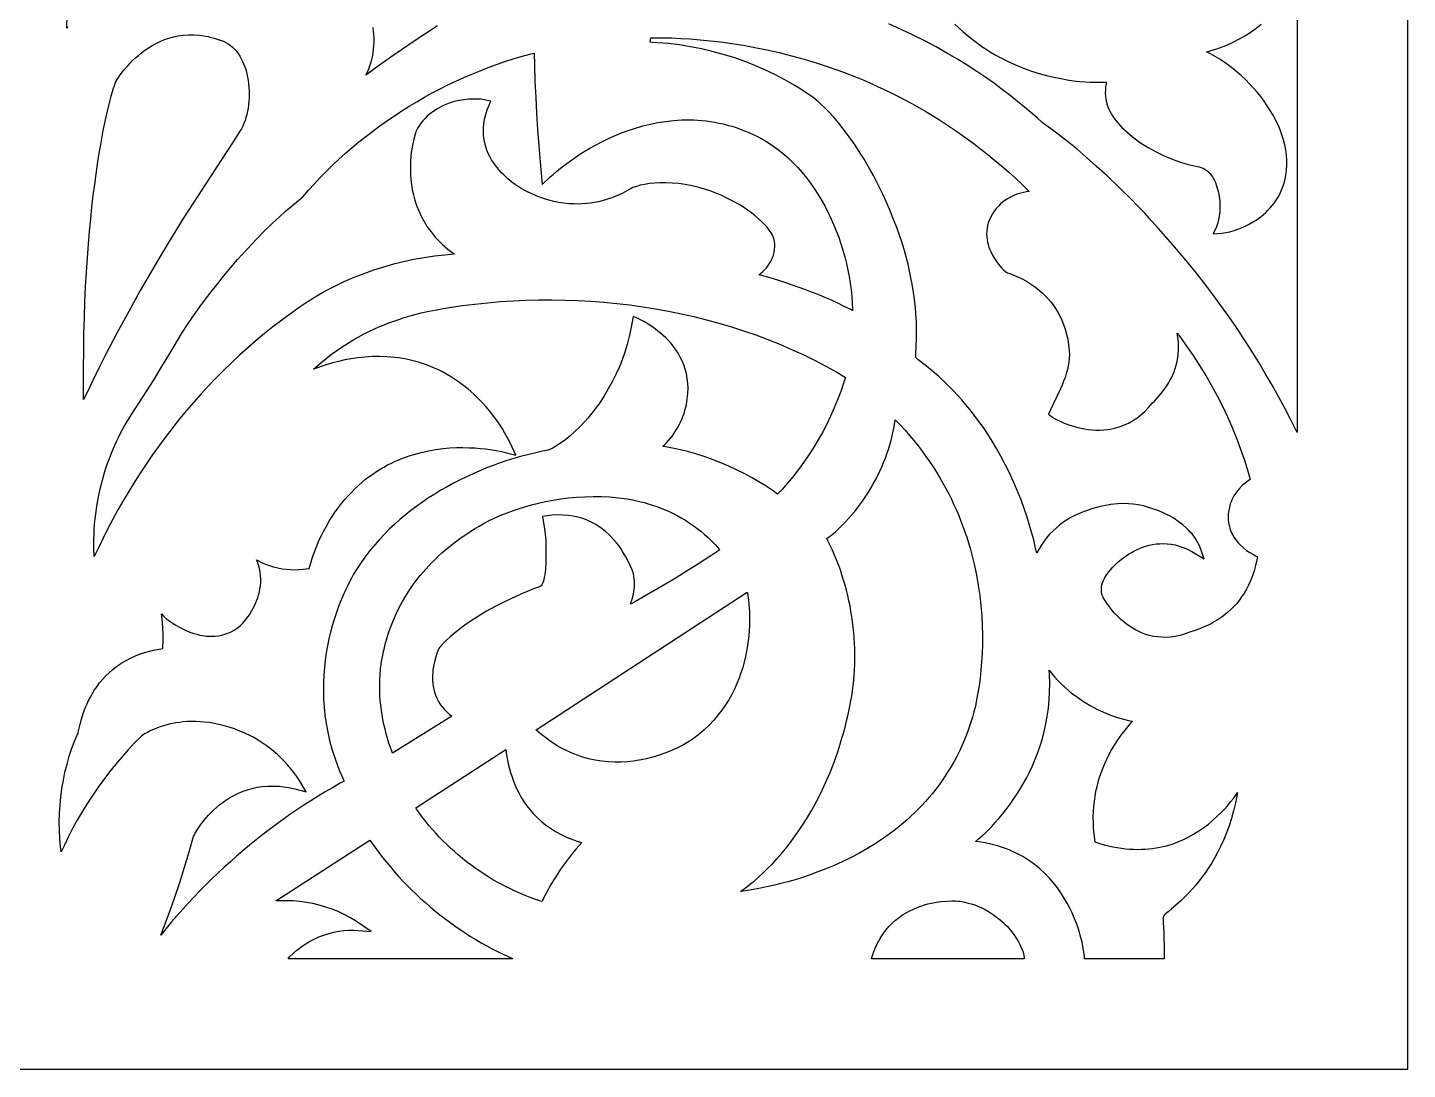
# Model space of a CAD drawing. Extents: x -122 to 128, y -135 to 115.
# Drawn here: x 3.1 to 128.1, y -134.5 to -40.2 of the extents above; entities that cross this region are included whole.
import ezdxf

# ---------------------------------------------------------------- set-up
doc = ezdxf.new("R2010")
doc.units = 0
doc.header["$MEASUREMENT"] = 0
doc.layers.add('LAYER_1', color=18, linetype='CONTINUOUS')

msp = doc.modelspace()

# ---------------------------------------------------------------- linework, layer by layer
at = {"layer": 'LAYER_1'}
for points in [[(-121.91, 115.49), (128.09, 115.49), (128.09, -134.51), (-121.91, -134.51)], [(18.15, -40.83), (18.66, -40.86), (18.91, -40.9), (19.18, -40.94), (19.44, -40.99), (19.71, -41.06), (19.99, -41.13), (20.27, -41.22), (20.55, -41.31), (20.83, -41.42), (21.06, -41.53), (21.27, -41.65), (21.47, -41.79), (21.66, -41.95), (21.84, -42.13), (22.01, -42.32), (22.17, -42.53), (22.32, -42.76), (22.45, -43), (22.57, -43.25), (22.69, -43.51), (22.79, -43.79), (22.88, -44.07), (22.95, -44.37), (23.02, -44.67), (23.07, -44.97), (23.11, -45.28), (23.14, -45.59), (23.16, -45.91), (23.17, -46.22), (23.16, -46.53), (23.14, -46.85), (23.11, -47.16), (23.07, -47.46), (23.02, -47.76), (22.95, -48.05), (22.87, -48.33), (22.79, -48.6), (22.69, -48.86), (22.58, -49.11), (22.46, -49.35), (22.32, -49.57), (21.77, -50.44), (21.14, -51.4), (19.72, -53.56), (18.09, -56.07), (17.2, -57.47), (16.28, -58.95), (15.32, -60.54), (14.33, -62.22), (13.3, -63.99), (12.26, -65.87), (11.19, -67.86), (10.1, -69.94), (9.55, -71.03), (9, -72.14), (8.45, -73.27), (8.17, -73.86), (8.17, -73.72), (8.17, -72.65), (8.17, -71.03), (8.18, -69.45), (8.2, -67.92), (8.24, -66.44), (8.29, -65.02), (8.35, -63.64), (8.43, -62.31), (8.51, -61.03), (8.6, -59.8), (8.7, -58.61), (8.81, -57.48), (8.92, -56.4), (9.04, -55.36), (9.17, -54.38), (9.29, -53.44), (9.42, -52.55), (9.55, -51.72), (9.69, -50.93), (9.95, -49.5), (10.2, -48.27), (10.44, -47.24), (10.65, -46.4), (10.84, -45.76), (10.98, -45.33), (11.07, -45.11), (11.27, -44.78), (11.49, -44.46), (11.79, -44.07), (12.16, -43.63), (12.38, -43.4), (12.61, -43.17), (12.86, -42.93), (13.13, -42.69), (13.41, -42.46), (13.71, -42.23), (14.03, -42.01), (14.37, -41.8), (14.73, -41.61), (15.1, -41.43), (15.48, -41.27), (15.89, -41.13), (16.31, -41.01), (16.74, -40.92), (17.2, -40.86), (17.67, -40.83)], [(60.69, -41.1), (61.46, -41.12), (62.27, -41.16), (63.12, -41.21), (64.01, -41.28), (64.94, -41.37), (65.9, -41.48), (66.9, -41.62), (67.92, -41.78), (68.98, -41.97), (70.06, -42.19), (71.17, -42.44), (72.3, -42.72), (73.45, -43.04), (74.62, -43.4), (75.81, -43.79), (77.02, -44.22), (78.23, -44.7), (78.85, -44.95), (79.46, -45.22), (80.08, -45.5), (80.7, -45.79), (81.32, -46.09), (81.94, -46.4), (82.57, -46.72), (83.19, -47.06), (83.82, -47.41), (84.45, -47.77), (85.08, -48.15), (85.7, -48.54), (86.33, -48.95), (86.96, -49.36), (87.59, -49.8), (88.21, -50.24), (88.84, -50.7), (89.46, -51.18), (90.08, -51.67), (90.7, -52.18), (91.32, -52.7), (91.94, -53.24), (92.55, -53.79), (93.16, -54.36), (93.77, -54.95), (93.84, -55.02), (93.58, -55.06), (93.32, -55.1), (93.06, -55.17), (92.81, -55.24), (92.56, -55.33), (92.32, -55.44), (92.08, -55.56), (91.85, -55.69), (91.63, -55.83), (91.42, -55.99), (91.22, -56.15), (91.04, -56.34), (90.86, -56.53), (90.66, -56.79), (90.49, -57.05), (90.34, -57.32), (90.22, -57.58), (90.12, -57.85), (90.05, -58.11), (90.01, -58.37), (89.98, -58.63), (89.97, -58.88), (89.98, -59.13), (90.01, -59.37), (90.06, -59.6), (90.11, -59.83), (90.18, -60.05), (90.26, -60.26), (90.35, -60.46), (90.54, -60.84), (90.75, -61.18), (90.96, -61.48), (91.16, -61.74), (91.35, -61.95), (91.51, -62.11), (91.72, -62.3), (91.87, -62.37), (92.08, -62.45), (92.72, -62.71), (93.12, -62.9), (93.57, -63.15), (94.05, -63.45), (94.3, -63.62), (94.55, -63.81), (94.8, -64.01), (95.04, -64.23), (95.29, -64.46), (95.53, -64.72), (95.76, -64.99), (95.99, -65.28), (96.2, -65.6), (96.41, -65.93), (96.6, -66.28), (96.78, -66.66), (96.94, -67.06), (97.09, -67.48), (97.21, -67.93), (97.32, -68.4), (97.4, -68.9), (97.46, -69.43), (97.47, -69.77), (97.46, -70.12), (97.43, -70.46), (97.37, -70.81), (97.29, -71.15), (97.19, -71.5), (97.08, -71.85), (96.95, -72.19), (96.81, -72.54), (96.66, -72.88), (96.34, -73.58), (96.01, -74.27), (95.58, -75.19), (95.93, -75.45), (96.25, -75.63), (96.56, -75.79), (96.95, -75.96), (97.41, -76.14), (97.94, -76.31), (98.23, -76.39), (98.54, -76.46), (98.85, -76.52), (99.18, -76.57), (99.51, -76.61), (99.86, -76.63), (100.22, -76.63), (100.58, -76.61), (100.95, -76.57), (101.32, -76.51), (101.69, -76.42), (102.07, -76.3), (102.45, -76.16), (102.83, -75.98), (103.2, -75.78), (103.57, -75.53), (103.94, -75.25), (104.3, -74.93), (104.65, -74.58), (104.98, -74.19), (105.18, -73.99), (105.61, -73.53), (105.88, -73.2), (106.16, -72.82), (106.44, -72.38), (106.58, -72.14), (106.71, -71.89), (106.83, -71.62), (106.95, -71.34), (107.05, -71.04), (107.15, -70.73), (107.23, -70.41), (107.29, -70.08), (107.33, -69.74), (107.36, -69.38), (107.36, -69.01), (107.35, -68.64), (107.3, -68.25), (107.23, -67.84), (107.47, -68.16), (108.09, -69.01), (108.69, -69.88), (109.26, -70.76), (109.82, -71.67), (110.34, -72.58), (110.85, -73.51), (111.33, -74.46), (111.78, -75.42), (112.21, -76.38), (112.61, -77.36), (112.98, -78.35), (113.33, -79.34), (113.64, -80.34), (113.86, -81.11), (113.75, -81.17), (113.43, -81.4), (113.13, -81.65), (112.85, -81.94), (112.6, -82.25), (112.38, -82.57), (112.29, -82.75), (112.2, -82.93), (112.12, -83.11), (112.05, -83.3), (111.97, -83.6), (111.9, -83.9), (111.86, -84.19), (111.85, -84.47), (111.85, -84.74), (111.88, -85), (111.93, -85.25), (111.99, -85.49), (112.07, -85.72), (112.17, -85.93), (112.27, -86.14), (112.39, -86.34), (112.52, -86.52), (112.65, -86.69), (112.79, -86.86), (112.94, -87.01), (113.23, -87.28), (113.53, -87.52), (113.82, -87.71), (114.08, -87.87), (114.32, -88), (114.5, -88.09), (114.45, -88.38), (114.34, -88.89), (114.21, -89.37), (114.06, -89.83), (113.89, -90.26), (113.71, -90.66), (113.51, -91.04), (113.3, -91.4), (113.07, -91.73), (112.84, -92.05), (112.6, -92.34), (112.35, -92.61), (112.09, -92.87), (111.83, -93.1), (111.57, -93.32), (111.31, -93.52), (111.05, -93.7), (110.8, -93.87), (110.54, -94.02), (110.3, -94.15), (109.83, -94.39), (109.41, -94.57), (109.05, -94.71), (108.76, -94.8), (108.43, -94.9), (107.95, -95.08), (107.5, -95.21), (107.06, -95.3), (106.64, -95.36), (106.23, -95.39), (105.83, -95.38), (105.45, -95.35), (105.09, -95.3), (104.73, -95.22), (104.4, -95.12), (104.07, -95), (103.76, -94.86), (103.46, -94.71), (103.17, -94.54), (102.9, -94.36), (102.64, -94.18), (102.4, -93.98), (102.17, -93.79), (101.95, -93.59), (101.75, -93.39), (101.56, -93.19), (101.39, -92.99), (101.09, -92.62), (100.85, -92.29), (100.68, -92.03), (100.56, -91.84), (100.52, -91.76), (100.44, -91.56), (100.39, -91.36), (100.37, -91.17), (100.37, -90.99), (100.38, -90.81), (100.42, -90.63), (100.47, -90.46), (100.54, -90.29), (100.61, -90.13), (100.69, -89.98), (100.87, -89.7), (101.04, -89.46), (101.18, -89.28), (101.38, -89.05), (101.59, -88.84), (101.86, -88.59), (102.2, -88.31), (102.6, -88.02), (102.82, -87.87), (103.06, -87.73), (103.3, -87.59), (103.56, -87.46), (103.83, -87.34), (104.11, -87.23), (104.4, -87.14), (104.7, -87.05), (105.01, -86.98), (105.33, -86.93), (105.66, -86.91), (105.99, -86.9), (106.34, -86.91), (106.69, -86.95), (107.05, -87.02), (107.42, -87.12), (107.79, -87.25), (108.18, -87.41), (108.57, -87.61), (109.69, -88.28), (109.31, -87.26), (109.22, -87.04), (109.11, -86.82), (108.99, -86.62), (108.87, -86.42), (108.73, -86.22), (108.58, -86.03), (108.42, -85.85), (108.26, -85.67), (108.08, -85.5), (107.72, -85.18), (107.33, -84.89), (106.92, -84.61), (106.48, -84.37), (106.04, -84.14), (105.58, -83.94), (105.11, -83.77), (104.65, -83.62), (104.18, -83.49), (103.71, -83.39), (103.25, -83.32), (102.84, -83.29), (102.36, -83.28), (101.82, -83.31), (101.23, -83.37), (100.6, -83.47), (100.27, -83.54), (99.94, -83.62), (99.6, -83.72), (99.26, -83.83), (98.91, -83.95), (98.57, -84.08), (98.23, -84.23), (97.89, -84.4), (97.55, -84.58), (97.22, -84.78), (96.89, -85), (96.57, -85.23), (96.26, -85.49), (95.97, -85.76), (95.68, -86.05), (95.41, -86.37), (95.15, -86.7), (94.91, -87.06), (94.69, -87.44), (94.52, -87.78), (94.41, -87.3), (94.24, -86.57), (94.05, -85.85), (93.84, -85.14), (93.62, -84.42), (93.38, -83.72), (93.12, -83.02), (92.77, -82.14), (92.4, -81.3), (92.03, -80.49), (91.65, -79.73), (91.26, -78.99), (90.87, -78.3), (90.48, -77.63), (90.08, -77), (89.68, -76.4), (89.28, -75.84), (88.88, -75.3), (88.49, -74.8), (88.1, -74.32), (87.72, -73.88), (87.34, -73.46), (86.98, -73.07), (86.62, -72.7), (86.27, -72.36), (85.63, -71.77), (85.04, -71.26), (84.53, -70.84), (83.78, -70.26), (83.58, -70.09), (83.55, -70.06), (83.55, -70.04), (83.55, -69.81), (83.6, -68.98), (83.62, -68.39), (83.62, -67.71), (83.61, -66.92), (83.56, -66.03), (83.52, -65.55), (83.47, -65.05), (83.41, -64.53), (83.33, -63.98), (83.23, -63.42), (83.12, -62.83), (82.99, -62.22), (82.85, -61.59), (82.68, -60.94), (82.49, -60.27), (82.28, -59.58), (82.04, -58.87), (81.78, -58.14), (81.49, -57.4), (81.18, -56.63), (80.84, -55.85), (80.56, -55.25), (80.27, -54.67), (79.99, -54.11), (79.71, -53.57), (79.43, -53.06), (79.15, -52.57), (78.87, -52.1), (78.59, -51.65), (78.05, -50.82), (77.53, -50.06), (77.02, -49.39), (76.54, -48.79), (76.09, -48.27), (75.68, -47.82), (75.31, -47.44), (74.98, -47.13), (74.71, -46.88), (74.48, -46.69), (74.23, -46.49), (73.81, -46.2), (73.4, -45.92), (72.98, -45.65), (72.55, -45.39), (72.12, -45.14), (71.68, -44.9), (71.24, -44.66), (70.79, -44.43), (70.34, -44.21), (69.88, -44), (68.96, -43.6), (68.01, -43.23), (67.06, -42.89), (66.09, -42.6), (65.11, -42.33), (64.13, -42.1), (63.14, -41.91), (62.15, -41.75), (61.15, -41.63), (60.65, -41.58), (60.16, -41.55), (59.66, -41.52), (59.49, -41.51), (59.55, -41.1), (59.97, -41.1)], [(49.01, -43.56), (49.05, -45.02), (49.12, -46.49), (49.2, -47.95), (49.29, -49.41), (49.4, -50.87), (49.52, -52.33), (49.72, -54.4), (50.41, -53.73), (50.7, -53.48), (51.01, -53.2), (51.36, -52.92), (51.73, -52.62), (52.14, -52.32), (52.57, -52.02), (53.03, -51.71), (53.51, -51.41), (54.02, -51.1), (54.55, -50.81), (55.1, -50.52), (55.67, -50.24), (56.27, -49.97), (56.88, -49.72), (57.51, -49.49), (58.15, -49.27), (58.82, -49.08), (59.49, -48.92), (60.19, -48.78), (60.89, -48.67), (61.61, -48.59), (62.34, -48.54), (62.7, -48.53), (63.07, -48.53), (63.44, -48.54), (63.82, -48.56), (64.2, -48.59), (64.57, -48.63), (64.95, -48.68), (65.34, -48.75), (65.72, -48.82), (66.1, -48.9), (66.49, -49), (66.88, -49.11), (67.27, -49.23), (67.66, -49.37), (68.05, -49.52), (68.44, -49.68), (68.83, -49.86), (69.22, -50.05), (69.73, -50.31), (70.22, -50.61), (70.69, -50.93), (71.16, -51.27), (71.61, -51.64), (72.04, -52.03), (72.46, -52.43), (72.87, -52.86), (73.26, -53.31), (73.64, -53.78), (74.01, -54.26), (74.35, -54.75), (74.69, -55.27), (75, -55.79), (75.31, -56.33), (75.59, -56.88), (75.86, -57.44), (76.11, -58), (76.35, -58.58), (76.57, -59.16), (76.77, -59.75), (76.96, -60.34), (77.12, -60.94), (77.27, -61.53), (77.4, -62.13), (77.52, -62.73), (77.61, -63.33), (77.69, -63.93), (77.75, -64.52), (77.79, -65.11), (77.81, -65.69), (77.81, -65.78), (77.66, -65.7), (77.08, -65.42), (76.5, -65.14), (75.91, -64.87), (75.32, -64.61), (74.72, -64.36), (74.12, -64.12), (73.51, -63.89), (72.9, -63.67), (72.29, -63.46), (71.68, -63.25), (71.06, -63.06), (70.44, -62.87), (69.81, -62.69), (69.34, -62.57), (69.47, -62.47), (69.66, -62.3), (69.85, -62.12), (70.02, -61.92), (70.18, -61.71), (70.32, -61.49), (70.45, -61.26), (70.56, -61.02), (70.65, -60.78), (70.72, -60.53), (70.77, -60.28), (70.8, -60.02), (70.8, -59.76), (70.77, -59.52), (70.7, -59.27), (70.59, -59.02), (70.45, -58.77), (70.28, -58.52), (70.08, -58.26), (69.85, -58), (69.59, -57.74), (69.31, -57.48), (69, -57.22), (68.67, -56.96), (68.31, -56.71), (67.94, -56.45), (67.54, -56.2), (67.11, -55.96), (66.67, -55.73), (66.32, -55.55), (65.97, -55.39), (65.63, -55.24), (65.28, -55.1), (64.94, -54.97), (64.6, -54.86), (63.94, -54.66), (63.29, -54.5), (62.66, -54.38), (62.05, -54.3), (61.47, -54.25), (60.91, -54.22), (60.38, -54.23), (59.88, -54.26), (59.42, -54.3), (58.99, -54.37), (58.59, -54.46), (58.24, -54.56), (57.91, -54.67), (57.78, -54.74), (57.58, -54.85), (56.95, -55.19), (56.52, -55.39), (56.01, -55.59), (55.73, -55.69), (55.44, -55.78), (55.13, -55.87), (54.8, -55.94), (54.46, -56.01), (54.1, -56.07), (53.73, -56.11), (53.35, -56.14), (52.95, -56.16), (52.54, -56.15), (52.11, -56.13), (51.68, -56.08), (51.23, -56.02), (50.77, -55.92), (50.3, -55.8), (49.82, -55.65), (49.33, -55.48), (48.83, -55.27), (48.32, -55.02), (47.8, -54.75), (47.53, -54.57), (47.27, -54.4), (46.96, -54.16), (46.6, -53.87), (46.22, -53.51), (46.03, -53.32), (45.84, -53.11), (45.65, -52.88), (45.47, -52.65), (45.3, -52.4), (45.13, -52.14), (44.98, -51.86), (44.83, -51.58), (44.71, -51.28), (44.6, -50.97), (44.51, -50.65), (44.44, -50.31), (44.4, -49.97), (44.38, -49.61), (44.38, -49.24), (44.42, -48.86), (44.49, -48.46), (44.59, -48.05), (44.73, -47.63), (45.05, -46.83), (44.44, -46.71), (44.14, -46.67), (43.8, -46.65), (43.44, -46.65), (43.04, -46.66), (42.62, -46.71), (42.19, -46.78), (41.74, -46.88), (41.29, -47.02), (40.83, -47.2), (40.6, -47.31), (40.38, -47.43), (40.16, -47.56), (39.94, -47.7), (39.72, -47.86), (39.51, -48.02), (39.3, -48.21), (39.1, -48.4), (38.91, -48.61), (38.73, -48.84), (38.55, -49.08), (38.37, -49.35), (38.29, -49.53), (38.19, -49.84), (38.07, -50.28), (37.96, -50.84), (37.85, -51.49), (37.81, -51.85), (37.79, -52.24), (37.77, -52.64), (37.77, -53.06), (37.78, -53.49), (37.81, -53.94), (37.87, -54.39), (37.94, -54.86), (38.05, -55.33), (38.17, -55.81), (38.33, -56.29), (38.52, -56.78), (38.75, -57.26), (39.01, -57.74), (39.3, -58.21), (39.64, -58.68), (39.83, -58.91), (40.02, -59.14), (40.23, -59.37), (40.44, -59.59), (40.67, -59.81), (40.91, -60.02), (41.16, -60.23), (41.43, -60.44), (41.7, -60.64), (41.78, -60.7), (40.88, -60.77), (39.94, -60.88), (39.01, -61.01), (38.08, -61.18), (37.16, -61.38), (36.24, -61.6), (35.33, -61.86), (34.43, -62.14), (33.54, -62.46), (32.66, -62.81), (31.79, -63.18), (30.95, -63.59), (30.12, -64.02), (29.3, -64.49), (28.52, -64.98), (27.7, -65.53), (26.9, -66.09), (26.11, -66.67), (25.32, -67.27), (24.55, -67.88), (23.79, -68.51), (23.05, -69.16), (22.31, -69.82), (21.59, -70.5), (20.87, -71.19), (20.17, -71.89), (19.48, -72.61), (18.81, -73.34), (18.15, -74.09), (17.5, -74.84), (16.86, -75.61), (16.24, -76.39), (15.63, -77.18), (15.04, -77.98), (14.45, -78.79), (13.89, -79.61), (13.34, -80.44), (12.8, -81.28), (12.28, -82.12), (11.77, -82.98), (11.28, -83.84), (10.8, -84.7), (10.34, -85.58), (9.9, -86.46), (9.47, -87.34), (9.13, -88.08), (9.11, -87.87), (9.1, -87.41), (9.09, -86.96), (9.09, -86.5), (9.11, -86.04), (9.13, -85.59), (9.16, -85.13), (9.21, -84.67), (9.26, -84.21), (9.32, -83.75), (9.39, -83.3), (9.48, -82.84), (9.57, -82.39), (9.67, -81.93), (9.78, -81.49), (9.9, -81.04), (10.03, -80.59), (10.16, -80.15), (10.31, -79.71), (10.47, -79.28), (10.63, -78.85), (10.8, -78.42), (10.99, -78), (11.18, -77.59), (11.38, -77.18), (11.58, -76.77), (11.8, -76.37), (12.03, -75.98), (12.26, -75.6), (12.51, -75.22), (13.57, -73.57), (14.49, -72.12), (15.26, -70.87), (15.9, -69.83), (16.76, -68.36), (17.11, -67.75), (17.65, -66.97), (18.18, -66.2), (18.7, -65.47), (19.22, -64.77), (19.73, -64.1), (20.23, -63.46), (20.72, -62.85), (21.2, -62.27), (21.66, -61.71), (22.12, -61.18), (23, -60.21), (23.82, -59.33), (24.58, -58.56), (25.28, -57.89), (25.91, -57.3), (26.47, -56.81), (26.95, -56.4), (27.66, -55.81), (27.88, -55.62), (28.02, -55.49), (28.54, -54.89), (29.07, -54.31), (29.6, -53.74), (30.16, -53.18), (30.72, -52.63), (31.3, -52.09), (31.89, -51.56), (32.49, -51.04), (33.1, -50.53), (33.73, -50.03), (34.36, -49.55), (35, -49.07), (35.65, -48.61), (36.32, -48.16), (36.99, -47.72), (37.67, -47.3), (38.35, -46.89), (39.05, -46.49), (39.75, -46.1), (40.46, -45.73), (41.17, -45.37), (41.89, -45.02), (42.62, -44.69), (43.35, -44.38), (44.08, -44.08), (44.82, -43.79), (45.57, -43.52), (46.32, -43.26), (47.07, -43.02), (47.82, -42.79), (48.58, -42.59), (48.98, -42.48)], [(51.76, -64.85), (52.94, -64.89), (54.12, -64.95), (55.3, -65.04), (56.47, -65.16), (57.65, -65.29), (58.82, -65.46), (59.98, -65.64), (61.14, -65.85), (62.3, -66.09), (63.45, -66.35), (64.59, -66.63), (65.72, -66.94), (66.85, -67.27), (67.96, -67.63), (69.06, -68.01), (70.15, -68.42), (71.23, -68.85), (72.3, -69.31), (73.34, -69.79), (74.38, -70.3), (75.4, -70.83), (76.4, -71.39), (77.18, -71.85), (77.01, -72.38), (76.76, -73.13), (76.47, -73.88), (76.17, -74.62), (75.84, -75.35), (75.49, -76.08), (75.12, -76.79), (74.72, -77.49), (74.31, -78.18), (73.87, -78.86), (73.42, -79.53), (72.94, -80.18), (72.45, -80.81), (71.94, -81.42), (71.41, -82.02), (71.04, -82.42), (70.63, -82.13), (69.99, -81.7), (69.34, -81.3), (68.68, -80.92), (68, -80.55), (67.31, -80.21), (66.61, -79.88), (65.9, -79.58), (65.19, -79.3), (64.46, -79.05), (63.73, -78.81), (62.99, -78.6), (62.24, -78.41), (61.5, -78.25), (60.74, -78.1), (60.65, -78.09), (60.76, -77.99), (60.96, -77.78), (61.15, -77.57), (61.34, -77.35), (61.51, -77.13), (61.68, -76.89), (61.83, -76.65), (61.98, -76.41), (62.12, -76.16), (62.24, -75.9), (62.36, -75.64), (62.46, -75.38), (62.56, -75.11), (62.64, -74.84), (62.77, -74.31), (62.85, -73.8), (62.9, -73.31), (62.92, -72.84), (62.9, -72.38), (62.85, -71.94), (62.77, -71.51), (62.66, -71.11), (62.53, -70.72), (62.38, -70.36), (62.21, -70.01), (62.02, -69.67), (61.82, -69.36), (61.61, -69.06), (61.38, -68.79), (61.15, -68.52), (60.91, -68.28), (60.68, -68.05), (60.44, -67.84), (60.2, -67.65), (59.96, -67.47), (59.73, -67.3), (59.31, -67.02), (58.93, -66.8), (58.62, -66.64), (58.39, -66.53), (57.94, -66.34), (57.75, -67.44), (57.6, -68.16), (57.42, -68.87), (57.2, -69.57), (56.96, -70.26), (56.69, -70.94), (56.39, -71.6), (56.06, -72.25), (55.82, -72.69), (55.57, -73.11), (55.33, -73.52), (55.08, -73.9), (54.83, -74.26), (54.58, -74.61), (54.34, -74.93), (54.09, -75.24), (53.85, -75.54), (53.61, -75.81), (53.13, -76.32), (52.68, -76.76), (52.25, -77.14), (51.85, -77.47), (51.47, -77.74), (51.14, -77.96), (50.85, -78.14), (50.6, -78.28), (50.41, -78.37), (50.29, -78.42), (50.23, -78.44), (49.62, -78.56), (49, -78.7), (48.38, -78.85), (47.76, -79.02), (47.13, -79.2), (46.51, -79.39), (45.9, -79.6), (45.28, -79.82), (44.67, -80.05), (44.06, -80.3), (43.46, -80.57), (42.86, -80.84), (42.27, -81.13), (41.68, -81.43), (41.1, -81.75), (40.53, -82.07), (39.97, -82.42), (39.42, -82.77), (38.87, -83.14), (38.34, -83.52), (37.82, -83.91), (37.31, -84.31), (36.82, -84.73), (36.33, -85.16), (35.86, -85.6), (35.41, -86.06), (34.97, -86.53), (34.54, -87.01), (34.13, -87.5), (33.74, -88), (33.37, -88.52), (33.01, -89.05), (32.63, -89.67), (32.43, -90.03), (32.23, -90.41), (32.03, -90.82), (31.82, -91.25), (31.62, -91.71), (31.42, -92.19), (31.23, -92.7), (31.04, -93.22), (30.86, -93.77), (30.69, -94.34), (30.54, -94.92), (30.39, -95.53), (30.26, -96.15), (30.15, -96.79), (30.06, -97.45), (29.98, -98.12), (29.92, -98.81), (29.89, -99.51), (29.89, -100.22), (29.91, -100.95), (29.95, -101.69), (30.03, -102.43), (30.14, -103.19), (30.28, -103.96), (30.45, -104.73), (30.66, -105.51), (30.91, -106.29), (31.2, -107.08), (31.36, -107.48), (31.52, -107.88), (31.7, -108.28), (31.76, -108.41), (31.36, -108.63), (30.7, -109), (30.05, -109.38), (29.4, -109.78), (28.75, -110.18), (28.11, -110.59), (27.48, -111.01), (26.85, -111.44), (26.23, -111.88), (25.61, -112.33), (25, -112.78), (24.39, -113.25), (23.79, -113.72), (23.2, -114.2), (22.61, -114.69), (22.03, -115.19), (21.46, -115.7), (20.89, -116.21), (20.33, -116.73), (19.78, -117.26), (19.24, -117.8), (18.7, -118.34), (18.17, -118.89), (17.65, -119.45), (17.14, -120.01), (16.64, -120.58), (16.14, -121.16), (15.65, -121.74), (15.18, -122.33), (15.15, -122.36), (15.4, -121.73), (15.91, -120.36), (16.41, -118.99), (16.88, -117.6), (17.32, -116.21), (17.74, -114.81), (18.13, -113.42), (18.17, -113.33), (18.28, -113.11), (18.47, -112.79), (18.74, -112.41), (19.07, -111.97), (19.27, -111.73), (19.48, -111.49), (19.71, -111.25), (19.96, -111.01), (20.23, -110.77), (20.51, -110.53), (20.82, -110.3), (21.14, -110.08), (21.48, -109.87), (21.84, -109.67), (22.21, -109.49), (22.61, -109.32), (23.02, -109.18), (23.45, -109.06), (23.9, -108.96), (24.37, -108.89), (24.86, -108.85), (25.37, -108.85), (25.9, -108.87), (26.45, -108.94), (26.73, -108.99), (27.02, -109.04), (27.31, -109.11), (28.33, -109.38), (27.71, -108.36), (27.47, -108), (27.22, -107.64), (26.95, -107.29), (26.66, -106.96), (26.37, -106.63), (26.06, -106.32), (25.74, -106.01), (25.41, -105.72), (25.07, -105.44), (24.71, -105.18), (24.35, -104.93), (23.98, -104.69), (23.6, -104.47), (23.22, -104.27), (22.83, -104.08), (22.33, -103.87), (21.84, -103.68), (21.36, -103.52), (20.89, -103.39), (20.43, -103.27), (19.99, -103.18), (19.55, -103.11), (19.13, -103.06), (18.72, -103.03), (18.32, -103.01), (17.93, -103.01), (17.56, -103.02), (17.2, -103.05), (16.86, -103.09), (16.53, -103.14), (16.21, -103.19), (15.91, -103.26), (15.62, -103.33), (15.1, -103.49), (14.65, -103.66), (14.26, -103.83), (13.94, -103.99), (13.69, -104.13), (13.52, -104.25), (13.41, -104.33), (12.79, -104.95), (12.2, -105.58), (11.63, -106.23), (11.07, -106.89), (10.52, -107.56), (9.99, -108.25), (9.48, -108.95), (8.99, -109.67), (8.51, -110.4), (8.06, -111.14), (7.62, -111.89), (7.2, -112.64), (6.8, -113.41), (6.42, -114.19), (6.12, -114.82), (6.07, -114.35), (6.01, -113.61), (5.97, -112.85), (5.96, -112.1), (5.98, -111.34), (6.03, -110.59), (6.1, -109.83), (6.2, -109.08), (6.33, -108.33), (6.48, -107.59), (6.67, -106.86), (6.87, -106.14), (7.11, -105.43), (7.37, -104.73), (7.67, -104.02), (7.71, -103.86), (7.77, -103.6), (7.85, -103.24), (7.97, -102.8), (8.13, -102.29), (8.35, -101.71), (8.48, -101.42), (8.62, -101.11), (8.78, -100.79), (8.96, -100.47), (9.16, -100.15), (9.38, -99.83), (9.62, -99.51), (9.88, -99.2), (10.16, -98.89), (10.47, -98.59), (10.8, -98.3), (11.16, -98.02), (11.54, -97.75), (11.96, -97.5), (12.4, -97.27), (12.87, -97.05), (13.38, -96.86), (13.92, -96.69), (14.49, -96.55), (15.34, -96.39), (15.36, -95.62), (15.36, -95.09), (15.34, -94.56), (15.3, -94.03), (15.25, -93.51), (15.22, -93.27), (15.41, -93.46), (15.72, -93.73), (16.07, -93.99), (16.47, -94.26), (16.91, -94.51), (17.38, -94.74), (17.63, -94.85), (17.88, -94.95), (18.15, -95.03), (18.41, -95.11), (18.68, -95.18), (18.96, -95.23), (19.24, -95.27), (19.52, -95.29), (19.81, -95.29), (20.09, -95.28), (20.38, -95.24), (20.67, -95.19), (20.96, -95.11), (21.24, -95.01), (21.52, -94.88), (21.8, -94.73), (22.08, -94.55), (22.35, -94.34), (22.56, -94.13), (22.74, -93.92), (22.95, -93.66), (23.18, -93.34), (23.41, -92.96), (23.64, -92.54), (23.74, -92.31), (23.84, -92.07), (23.94, -91.82), (24.02, -91.56), (24.09, -91.28), (24.14, -91), (24.18, -90.71), (24.21, -90.41), (24.21, -90.11), (24.19, -89.8), (24.15, -89.48), (24.09, -89.15), (24, -88.83), (23.88, -88.5), (23.83, -88.37), (23.94, -88.44), (24.29, -88.6), (24.65, -88.75), (25.01, -88.89), (25.38, -89), (25.76, -89.09), (26.14, -89.17), (26.52, -89.22), (26.91, -89.25), (27.29, -89.26), (27.67, -89.25), (28.05, -89.22), (28.6, -89.14), (28.77, -88.54), (28.9, -88.14), (29.04, -87.74), (29.19, -87.34), (29.35, -86.95), (29.52, -86.56), (29.71, -86.18), (29.9, -85.8), (30.16, -85.33), (30.42, -84.88), (30.69, -84.45), (30.97, -84.03), (31.25, -83.64), (31.54, -83.26), (31.84, -82.9), (32.14, -82.56), (32.45, -82.23), (32.76, -81.92), (33.07, -81.63), (33.39, -81.35), (33.71, -81.08), (34.04, -80.83), (34.37, -80.6), (34.7, -80.37), (35.04, -80.16), (35.37, -79.97), (35.71, -79.78), (36.05, -79.61), (36.39, -79.45), (36.73, -79.31), (37.07, -79.17), (37.41, -79.04), (37.75, -78.93), (38.08, -78.82), (38.76, -78.64), (39.42, -78.49), (40.08, -78.38), (40.72, -78.3), (41.35, -78.24), (41.95, -78.21), (42.53, -78.21), (43.09, -78.22), (43.62, -78.24), (44.12, -78.28), (44.58, -78.33), (45.01, -78.39), (45.39, -78.45), (46.03, -78.57), (46.47, -78.67), (47.31, -78.89), (46.83, -77.85), (46.61, -77.39), (46.37, -76.95), (46.11, -76.51), (45.84, -76.09), (45.55, -75.67), (45.25, -75.27), (44.94, -74.87), (44.6, -74.48), (44.26, -74.11), (43.91, -73.75), (43.56, -73.41), (43.21, -73.1), (42.85, -72.8), (42.5, -72.52), (42.14, -72.25), (41.78, -72.01), (41.41, -71.77), (41.05, -71.56), (40.68, -71.36), (40.32, -71.18), (39.95, -71.01), (39.59, -70.85), (39.22, -70.71), (38.86, -70.59), (38.49, -70.47), (38.13, -70.37), (37.77, -70.28), (37.41, -70.2), (37.05, -70.14), (36.69, -70.08), (36.34, -70.04), (35.99, -70.01), (35.64, -69.98), (34.96, -69.96), (34.3, -69.97), (33.65, -70.01), (33.02, -70.08), (32.41, -70.16), (31.83, -70.27), (31.27, -70.4), (30.74, -70.53), (30.24, -70.68), (29.78, -70.83), (29.35, -70.98), (29, -71.11), (29.18, -70.94), (29.67, -70.53), (30.15, -70.13), (30.63, -69.76), (31.12, -69.41), (31.6, -69.08), (32.08, -68.77), (32.57, -68.48), (33.05, -68.21), (33.52, -67.95), (33.99, -67.71), (34.46, -67.49), (34.92, -67.28), (35.38, -67.09), (35.83, -66.91), (36.27, -66.75), (36.71, -66.6), (37.13, -66.46), (37.96, -66.22), (38.74, -66.02), (39.47, -65.86), (40.15, -65.72), (40.77, -65.61), (41.32, -65.52), (42.46, -65.35), (43.6, -65.21), (44.75, -65.09), (45.91, -64.99), (47.07, -64.91), (48.24, -64.86), (49.41, -64.83), (50.59, -64.83)], [(81.73, -75.72), (82.17, -76.18), (82.59, -76.64), (83, -77.1), (83.39, -77.57), (83.76, -78.04), (84.13, -78.52), (84.47, -79), (84.81, -79.48), (85.13, -79.96), (85.44, -80.44), (85.73, -80.93), (86.01, -81.42), (86.28, -81.91), (86.54, -82.4), (86.78, -82.89), (87.01, -83.38), (87.23, -83.87), (87.44, -84.37), (87.64, -84.86), (87.83, -85.35), (88, -85.84), (88.17, -86.33), (88.32, -86.82), (88.47, -87.31), (88.6, -87.8), (88.84, -88.77), (89.04, -89.73), (89.21, -90.68), (89.35, -91.61), (89.45, -92.53), (89.53, -93.43), (89.57, -94.32), (89.59, -95.18), (89.59, -96.01), (89.57, -96.83), (89.52, -97.61), (89.46, -98.36), (89.38, -99.08), (89.29, -99.77), (89.19, -100.42), (89.07, -101.04), (88.95, -101.61), (88.82, -102.14), (88.68, -102.63), (88.51, -103.17), (88.33, -103.7), (88.14, -104.22), (87.94, -104.72), (87.72, -105.22), (87.5, -105.7), (87.26, -106.17), (87.02, -106.62), (86.76, -107.07), (86.5, -107.51), (86.23, -107.93), (85.95, -108.34), (85.66, -108.75), (85.37, -109.14), (85.06, -109.52), (84.75, -109.89), (84.44, -110.25), (84.11, -110.6), (83.78, -110.94), (83.45, -111.27), (83.11, -111.59), (82.77, -111.9), (82.42, -112.21), (82.06, -112.5), (81.71, -112.78), (81.35, -113.06), (80.62, -113.58), (79.88, -114.07), (79.13, -114.53), (78.39, -114.95), (77.64, -115.34), (76.89, -115.71), (76.15, -116.04), (75.41, -116.35), (74.69, -116.63), (73.98, -116.89), (73.29, -117.12), (72.62, -117.33), (71.97, -117.52), (71.34, -117.69), (70.75, -117.83), (70.18, -117.96), (69.65, -118.08), (68.71, -118.25), (68.14, -118.34), (67.68, -118.41), (68.24, -117.99), (68.58, -117.72), (68.94, -117.42), (69.32, -117.09), (69.72, -116.72), (70.13, -116.32), (70.56, -115.88), (71, -115.41), (71.44, -114.9), (71.89, -114.36), (72.34, -113.77), (72.79, -113.15), (73.24, -112.49), (73.69, -111.79), (74.13, -111.04), (74.57, -110.26), (74.99, -109.43), (75.39, -108.56), (75.79, -107.64), (76.16, -106.68), (76.51, -105.67), (76.68, -105.15), (76.84, -104.61), (77, -104.07), (77.15, -103.51), (77.29, -102.94), (77.42, -102.36), (77.55, -101.76), (77.67, -101.15), (77.75, -100.69), (77.83, -100.22), (77.89, -99.75), (77.94, -99.27), (77.98, -98.8), (78.01, -98.32), (78.03, -97.84), (78.04, -97.36), (78.04, -96.87), (78.03, -96.39), (78.01, -95.91), (77.98, -95.43), (77.94, -94.94), (77.89, -94.46), (77.83, -93.98), (77.76, -93.5), (77.68, -93.02), (77.6, -92.54), (77.5, -92.07), (77.39, -91.6), (77.27, -91.13), (77.15, -90.66), (77.01, -90.2), (76.87, -89.74), (76.72, -89.28), (76.55, -88.83), (76.38, -88.38), (76.2, -87.94), (76.01, -87.5), (75.81, -87.07), (75.6, -86.64), (75.51, -86.45), (75.63, -86.36), (75.95, -86.1), (76.27, -85.82), (76.58, -85.54), (76.88, -85.24), (77.18, -84.94), (77.46, -84.63), (77.74, -84.31), (78.02, -83.98), (78.28, -83.65), (78.54, -83.31), (78.79, -82.96), (79.03, -82.6), (79.26, -82.24), (79.49, -81.87), (79.7, -81.5), (79.91, -81.12), (80.11, -80.74), (80.29, -80.35), (80.47, -79.96), (80.64, -79.57), (80.8, -79.17), (80.94, -78.77), (81.08, -78.37), (81.21, -77.96), (81.32, -77.55), (81.43, -77.14), (81.52, -76.73), (81.6, -76.32), (81.67, -75.9), (81.7, -75.69)], [(55.08, -82.64), (55.85, -82.67), (56.62, -82.75), (57.4, -82.85), (57.78, -82.92), (58.17, -83), (58.56, -83.09), (58.94, -83.18), (59.32, -83.29), (59.71, -83.41), (60.09, -83.54), (60.46, -83.68), (60.84, -83.84), (61.21, -84), (61.58, -84.18), (61.95, -84.37), (62.31, -84.57), (62.68, -84.78), (63.03, -85.01), (63.38, -85.25), (63.73, -85.51), (64.08, -85.78), (64.41, -86.07), (64.75, -86.36), (65.08, -86.68), (65.4, -87.01), (65.72, -87.36), (65.8, -87.45), (64.98, -88), (63.87, -88.73), (62.74, -89.44), (61.61, -90.14), (60.46, -90.82), (59.31, -91.49), (58.15, -92.14), (57.71, -92.37), (57.72, -92.36), (57.86, -91.92), (57.97, -91.48), (58.01, -91.25), (58.04, -91.02), (58.06, -90.8), (58.07, -90.57), (58.07, -90.34), (58.05, -90.11), (58.02, -89.88), (57.97, -89.64), (57.85, -89.28), (57.72, -88.95), (57.53, -88.55), (57.3, -88.09), (57, -87.6), (56.83, -87.34), (56.64, -87.08), (56.43, -86.82), (56.21, -86.56), (55.97, -86.3), (55.72, -86.05), (55.44, -85.81), (55.15, -85.57), (54.83, -85.35), (54.5, -85.15), (54.15, -84.96), (53.77, -84.79), (53.38, -84.64), (52.97, -84.51), (52.53, -84.42), (52.07, -84.35), (51.6, -84.31), (51.1, -84.3), (50.58, -84.33), (49.73, -84.44), (49.9, -85.39), (49.98, -86.01), (50.03, -86.64), (50.05, -87.27), (50.05, -87.95), (50.03, -88.6), (50, -89.21), (49.97, -89.48), (49.94, -89.73), (49.89, -89.97), (49.85, -90.18), (49.79, -90.36), (49.73, -90.51), (49.67, -90.62), (49.61, -90.71), (49.55, -90.76), (49.48, -90.8), (48.92, -91.01), (48.36, -91.23), (47.83, -91.45), (47.31, -91.68), (46.35, -92.13), (45.46, -92.58), (44.66, -93.03), (43.93, -93.47), (43.27, -93.89), (42.69, -94.3), (42.18, -94.68), (41.73, -95.03), (41.36, -95.35), (41.05, -95.64), (40.8, -95.88), (40.61, -96.08), (40.48, -96.24), (40.39, -96.35), (40.27, -96.61), (40.18, -96.85), (40.07, -97.14), (39.97, -97.49), (39.88, -97.89), (39.81, -98.33), (39.79, -98.56), (39.77, -98.8), (39.77, -99.05), (39.78, -99.3), (39.8, -99.56), (39.84, -99.82), (39.89, -100.08), (39.96, -100.35), (40.05, -100.61), (40.16, -100.88), (40.29, -101.14), (40.45, -101.4), (40.63, -101.65), (40.83, -101.89), (41.06, -102.13), (41.32, -102.36), (41.52, -102.51), (36.16, -105.86), (36.12, -105.78), (35.97, -105.37), (35.83, -104.96), (35.7, -104.54), (35.58, -104.12), (35.47, -103.69), (35.37, -103.27), (35.28, -102.84), (35.2, -102.4), (35.14, -101.97), (35.09, -101.53), (35.04, -101.1), (35.01, -100.66), (35, -100.23), (34.99, -99.79), (35, -99.36), (35.01, -99.15), (35.02, -98.78), (35.07, -98.25), (35.16, -97.57), (35.23, -97.19), (35.31, -96.78), (35.41, -96.34), (35.53, -95.87), (35.67, -95.39), (35.83, -94.88), (36.02, -94.36), (36.24, -93.82), (36.49, -93.26), (36.76, -92.7), (37.07, -92.13), (37.42, -91.55), (37.79, -90.96), (38.21, -90.37), (38.67, -89.79), (39.17, -89.2), (39.71, -88.61), (40, -88.33), (40.3, -88.04), (40.61, -87.75), (40.94, -87.47), (41.27, -87.19), (41.62, -86.91), (41.99, -86.64), (42.36, -86.36), (42.75, -86.1), (43.15, -85.83), (43.57, -85.57), (44, -85.32), (44.44, -85.06), (44.9, -84.82), (45.24, -84.65), (45.63, -84.47), (46.06, -84.29), (46.53, -84.1), (47.03, -83.92), (47.57, -83.74), (48.14, -83.56), (48.74, -83.4), (49.37, -83.24), (50.02, -83.1), (50.69, -82.97), (51.39, -82.86), (52.1, -82.76), (52.83, -82.69), (53.57, -82.65), (54.32, -82.63)], [(68.31, -91.39), (68.4, -92.02), (68.46, -92.73), (68.48, -93.11), (68.49, -93.51), (68.49, -93.92), (68.48, -94.35), (68.46, -94.79), (68.42, -95.24), (68.37, -95.7), (68.31, -96.17), (68.23, -96.65), (68.13, -97.13), (68.02, -97.62), (67.88, -98.11), (67.72, -98.6), (67.55, -99.09), (67.35, -99.58), (67.13, -100.07), (66.88, -100.55), (66.61, -101.04), (66.31, -101.51), (65.99, -101.98), (65.63, -102.44), (65.25, -102.89), (64.84, -103.33), (64.39, -103.75), (63.91, -104.17), (63.4, -104.57), (63.25, -104.67), (62.95, -104.86), (62.5, -105.11), (61.91, -105.41), (61.58, -105.56), (61.21, -105.72), (60.82, -105.87), (60.4, -106.02), (59.95, -106.17), (59.49, -106.3), (59, -106.41), (58.49, -106.52), (57.97, -106.6), (57.42, -106.66), (56.87, -106.69), (56.3, -106.7), (55.71, -106.67), (55.12, -106.61), (54.51, -106.52), (54.21, -106.45), (53.9, -106.38), (53.59, -106.3), (53.28, -106.2), (52.97, -106.1), (52.66, -105.98), (52.34, -105.85), (52.03, -105.7), (51.71, -105.55), (51.39, -105.38), (51.08, -105.2), (50.76, -105), (50.44, -104.79), (50.12, -104.56), (49.8, -104.32), (49.49, -104.06), (49.17, -103.79), (49.15, -103.77), (68.29, -91.29)], [(95.72, -98.49), (95.94, -98.75), (96.16, -99), (96.39, -99.25), (96.63, -99.5), (97.12, -99.96), (97.64, -100.4), (98.19, -100.81), (98.76, -101.2), (99.34, -101.56), (99.95, -101.88), (100.57, -102.17), (101.2, -102.43), (101.83, -102.65), (102.16, -102.74), (102.48, -102.83), (102.81, -102.91), (103.13, -102.97), (103.18, -102.98), (102.96, -103.22), (102.6, -103.64), (102.23, -104.12), (101.85, -104.65), (101.47, -105.23), (101.29, -105.54), (101.11, -105.87), (100.94, -106.21), (100.77, -106.56), (100.61, -106.92), (100.46, -107.29), (100.31, -107.68), (100.18, -108.08), (100.06, -108.49), (99.95, -108.91), (99.85, -109.34), (99.77, -109.78), (99.7, -110.24), (99.65, -110.7), (99.62, -111.18), (99.6, -111.67), (99.61, -112.16), (99.63, -112.67), (99.68, -113.18), (99.77, -113.9), (100.22, -114.04), (100.62, -114.16), (101.02, -114.26), (101.42, -114.35), (101.8, -114.42), (102.18, -114.48), (102.56, -114.53), (102.93, -114.56), (103.29, -114.58), (103.65, -114.59), (104, -114.58), (104.34, -114.57), (104.68, -114.54), (105.01, -114.5), (105.33, -114.45), (105.65, -114.39), (105.96, -114.33), (106.27, -114.25), (106.57, -114.16), (106.86, -114.07), (107.15, -113.96), (107.7, -113.74), (108.22, -113.49), (108.72, -113.21), (109.2, -112.92), (109.65, -112.61), (110.07, -112.29), (110.47, -111.95), (110.84, -111.62), (111.19, -111.28), (111.51, -110.94), (111.81, -110.61), (112.08, -110.28), (112.33, -109.97), (112.56, -109.67), (112.71, -109.44), (112.68, -109.62), (112.53, -110.38), (112.35, -111.1), (112.15, -111.8), (111.93, -112.46), (111.7, -113.09), (111.45, -113.69), (111.19, -114.26), (110.92, -114.8), (110.65, -115.31), (110.36, -115.79), (110.08, -116.25), (109.79, -116.68), (109.49, -117.08), (109.2, -117.46), (108.91, -117.82), (108.63, -118.15), (108.35, -118.45), (108.08, -118.73), (107.57, -119.23), (107.11, -119.64), (106.72, -119.97), (106.41, -120.23), (106.18, -120.43), (106.09, -120.52), (106.01, -120.64), (105.98, -120.77), (105.97, -120.89), (105.98, -121.18), (106.02, -122.16), (106.05, -123.71), (106.06, -124.51), (98.83, -124.51), (98.83, -124.33), (98.82, -124.1), (98.79, -123.9), (98.73, -123.53), (98.62, -123), (98.46, -122.36), (98.35, -121.99), (98.22, -121.61), (98.07, -121.2), (97.91, -120.78), (97.72, -120.34), (97.5, -119.9), (97.27, -119.45), (97, -118.99), (96.71, -118.53), (96.39, -118.08), (96.04, -117.63), (95.66, -117.19), (95.25, -116.76), (94.8, -116.35), (94.56, -116.15), (94.31, -115.96), (94.06, -115.77), (93.79, -115.59), (93.52, -115.41), (93.24, -115.24), (92.94, -115.08), (92.64, -114.92), (92.33, -114.78), (92, -114.64), (91.67, -114.51), (91.33, -114.38), (90.97, -114.27), (90.61, -114.17), (90.23, -114.08), (89.85, -114), (89.45, -113.93), (89.04, -113.87), (88.97, -113.86), (89.25, -113.64), (89.53, -113.39), (89.83, -113.11), (90.13, -112.82), (90.44, -112.5), (90.75, -112.16), (91.07, -111.79), (91.4, -111.41), (91.72, -111), (92.04, -110.58), (92.36, -110.13), (92.67, -109.66), (92.98, -109.17), (93.28, -108.66), (93.57, -108.13), (93.85, -107.58), (94.12, -107.02), (94.37, -106.43), (94.6, -105.82), (94.82, -105.2), (95.02, -104.56), (95.19, -103.9), (95.34, -103.22), (95.47, -102.52), (95.57, -101.81), (95.64, -101.08), (95.68, -100.33), (95.69, -99.57), (95.66, -98.79), (95.63, -98.37)], [(46.46, -105.86), (46.54, -106.37), (46.66, -106.96), (46.74, -107.28), (46.83, -107.62), (46.95, -107.97), (47.08, -108.33), (47.22, -108.7), (47.39, -109.08), (47.58, -109.46), (47.79, -109.84), (48.03, -110.22), (48.29, -110.6), (48.58, -110.97), (48.89, -111.34), (49.24, -111.69), (49.61, -112.04), (50.02, -112.37), (50.46, -112.68), (50.93, -112.98), (51.44, -113.25), (51.98, -113.5), (52.56, -113.73), (52.86, -113.83), (53.17, -113.93), (53.31, -113.96), (53.07, -114.24), (52.77, -114.58), (52.47, -114.93), (52.19, -115.28), (51.91, -115.64), (51.64, -116.01), (51.38, -116.38), (51.13, -116.76), (50.88, -117.15), (50.64, -117.53), (50.41, -117.93), (50.19, -118.33), (49.98, -118.73), (49.78, -119.13), (49.7, -119.31), (49.49, -119.24), (49.05, -119.1), (48.61, -118.94), (48.17, -118.77), (47.74, -118.59), (47.31, -118.4), (46.89, -118.2), (46.46, -117.99), (46.04, -117.78), (45.63, -117.55), (45.22, -117.31), (44.81, -117.06), (44.41, -116.81), (44.01, -116.54), (43.62, -116.27), (43.24, -115.99), (42.86, -115.7), (42.48, -115.41), (42.12, -115.1), (41.76, -114.79), (41.41, -114.47), (41.06, -114.15), (40.72, -113.82), (40.39, -113.48), (40.07, -113.13), (39.76, -112.78), (39.45, -112.42), (39.16, -112.06), (38.87, -111.69), (38.6, -111.32), (38.33, -110.94), (38.25, -110.82), (46.42, -105.53)], [(34.26, -113.96), (34.58, -114.42), (34.91, -114.87), (35.25, -115.31), (35.6, -115.75), (35.96, -116.18), (36.33, -116.61), (36.7, -117.03), (37.09, -117.45), (37.48, -117.85), (37.88, -118.25), (38.29, -118.65), (38.7, -119.03), (39.13, -119.41), (39.55, -119.78), (39.99, -120.15), (40.43, -120.5), (40.88, -120.85), (41.34, -121.19), (41.8, -121.52), (42.27, -121.84), (42.74, -122.15), (43.22, -122.46), (43.7, -122.75), (44.19, -123.04), (44.68, -123.31), (45.17, -123.58), (45.67, -123.83), (46.18, -124.08), (46.69, -124.31), (47.03, -124.46), (47.03, -124.47), (47.03, -124.49), (47.03, -124.51), (26.7, -124.51), (26.83, -124.32), (27.14, -124.01), (27.48, -123.71), (27.85, -123.43), (28.23, -123.17), (28.63, -122.93), (29.05, -122.71), (29.48, -122.51), (29.92, -122.35), (30.37, -122.2), (30.82, -122.09), (31.28, -122), (31.73, -121.93), (32.19, -121.9), (32.64, -121.9), (34.23, -122.01), (32.79, -121.05), (32.29, -120.75), (31.76, -120.47), (31.22, -120.22), (30.67, -120), (30.1, -119.81), (29.52, -119.64), (28.94, -119.5), (28.35, -119.39), (27.75, -119.3), (27.16, -119.25), (26.56, -119.23), (25.97, -119.23), (25.58, -119.25), (34.11, -113.74)], [(87.15, -119.26), (87.39, -119.27), (87.51, -119.28), (87.87, -119.34), (88.22, -119.42), (88.57, -119.51), (88.9, -119.62), (89.23, -119.75), (89.54, -119.89), (89.85, -120.04), (90.14, -120.21), (90.42, -120.38), (90.69, -120.57), (90.95, -120.77), (91.2, -120.97), (91.44, -121.18), (91.66, -121.39), (91.88, -121.61), (92.07, -121.84), (92.26, -122.06), (92.43, -122.29), (92.59, -122.52), (92.74, -122.74), (92.87, -122.97), (92.98, -123.19), (93.08, -123.4), (93.17, -123.61), (93.24, -123.81), (93.3, -124.01), (93.34, -124.19), (93.36, -124.36), (93.37, -124.51), (79.54, -124.51), (79.54, -124.49), (79.54, -124.47), (79.54, -124.46), (79.59, -124.28), (79.68, -124.02), (79.88, -123.53), (80.09, -123.07), (80.32, -122.65), (80.58, -122.26), (80.84, -121.9), (81.12, -121.57), (81.42, -121.27), (81.72, -121), (82.04, -120.75), (82.36, -120.52), (82.68, -120.32), (83.01, -120.14), (83.34, -119.99), (83.68, -119.85), (84.01, -119.73), (84.33, -119.62), (84.66, -119.53), (84.97, -119.46), (85.28, -119.4), (85.57, -119.35), (85.85, -119.32), (86.37, -119.27), (86.81, -119.26)]]:
    msp.add_lwpolyline(points, close=True, dxfattribs=at)
for points in [[(118.09, -35.06), (118.09, -76.83), (117.58, -75.8), (117.01, -74.71), (116.43, -73.63), (115.84, -72.56), (115.22, -71.5), (114.59, -70.44), (113.95, -69.4), (113.28, -68.37), (112.61, -67.34), (111.91, -66.33), (111.2, -65.33), (110.47, -64.34), (109.73, -63.37), (108.98, -62.4), (108.21, -61.45), (107.52, -60.63), (106.85, -59.84), (106.19, -59.08), (105.54, -58.36), (104.91, -57.66), (104.29, -56.99), (103.68, -56.36), (103.09, -55.75), (101.96, -54.63), (100.9, -53.61), (99.91, -52.71), (99, -51.9), (98.17, -51.2), (97.42, -50.59), (96.76, -50.08), (96.2, -49.65), (95.38, -49.05), (95, -48.77), (94.52, -48.33), (93.98, -47.86), (93.4, -47.37), (92.78, -46.86), (92.12, -46.33), (91.42, -45.8), (90.68, -45.25), (89.9, -44.7), (89.08, -44.15), (88.22, -43.59), (87.32, -43.03), (86.38, -42.48), (85.4, -41.93), (84.38, -41.39), (83.32, -40.86), (82.23, -40.35), (81.1, -39.85)], [(6.76, -40.12), (6.65, -40.22), (6.69, -39.04)], [(87.09, -39.86), (87.45, -40.2), (87.81, -40.53), (88.17, -40.84), (88.54, -41.14), (88.9, -41.42), (89.27, -41.69), (89.64, -41.94), (90.02, -42.19), (90.39, -42.42), (90.76, -42.64), (91.13, -42.85), (91.5, -43.04), (91.87, -43.23), (92.6, -43.56), (93.32, -43.86), (94.03, -44.11), (94.72, -44.33), (95.4, -44.52), (96.05, -44.68), (96.68, -44.8), (97.28, -44.91), (97.85, -44.99), (98.39, -45.05), (98.89, -45.09), (99.35, -45.12), (99.77, -45.13), (100.47, -45.13), (100.81, -45.12), (100.79, -45.26), (100.75, -45.54), (100.73, -45.83), (100.72, -46.12), (100.74, -46.4), (100.77, -46.69), (100.83, -46.97), (100.88, -47.16), (100.95, -47.36), (101.03, -47.56), (101.13, -47.76), (101.24, -47.96), (101.37, -48.17), (101.52, -48.37), (101.67, -48.58), (101.85, -48.79), (102.03, -49), (102.23, -49.21), (102.44, -49.42), (102.67, -49.63), (102.91, -49.84), (103.16, -50.05), (103.42, -50.26), (103.7, -50.46), (103.99, -50.66), (104.29, -50.85), (104.6, -51.04), (104.93, -51.23), (105.27, -51.41), (105.62, -51.59), (105.98, -51.75), (106.35, -51.91), (106.73, -52.07), (107.12, -52.21), (107.53, -52.35), (107.94, -52.48), (108.36, -52.6), (108.8, -52.7), (109.23, -52.8), (109.4, -52.84), (109.55, -52.9), (109.69, -52.97), (109.83, -53.06), (109.96, -53.16), (110.09, -53.27), (110.21, -53.4), (110.32, -53.54), (110.42, -53.69), (110.52, -53.86), (110.61, -54.03), (110.7, -54.21), (110.77, -54.41), (110.84, -54.61), (110.9, -54.82), (110.96, -55.03), (111, -55.25), (111.04, -55.47), (111.09, -55.92), (111.11, -56.37), (111.09, -56.82), (111.07, -57.04), (111.04, -57.25), (111.01, -57.46), (110.96, -57.66), (110.91, -57.85), (110.85, -58.03), (110.79, -58.21), (110.49, -58.86), (111.29, -58.8), (111.63, -58.74), (112, -58.66), (112.4, -58.55), (112.82, -58.41), (113.26, -58.23), (113.71, -58.01), (114.16, -57.75), (114.39, -57.61), (114.61, -57.45), (114.83, -57.29), (115.05, -57.11), (115.26, -56.92), (115.46, -56.72), (115.66, -56.51), (115.85, -56.28), (116.04, -56.05), (116.21, -55.79), (116.37, -55.53), (116.52, -55.25), (116.66, -54.96), (116.78, -54.66), (116.89, -54.34), (116.99, -54.01), (117.08, -53.56), (117.15, -53.1), (117.18, -52.64), (117.17, -52.18), (117.14, -51.72), (117.08, -51.26), (116.99, -50.8), (116.87, -50.34), (116.72, -49.89), (116.56, -49.43), (116.37, -48.98), (116.15, -48.54), (115.92, -48.1), (115.67, -47.67), (115.4, -47.25), (115.11, -46.84), (114.8, -46.43), (114.48, -46.03), (114.15, -45.65), (113.8, -45.27), (113.44, -44.91), (113.07, -44.56), (112.69, -44.23), (112.3, -43.91), (111.9, -43.6), (111.5, -43.31), (111.09, -43.04), (110.68, -42.79), (110.26, -42.56), (109.89, -42.37), (110.05, -42.33), (110.41, -42.23), (110.75, -42.13), (111.08, -42.02), (111.41, -41.9), (111.72, -41.77), (112.32, -41.51), (112.89, -41.21), (113.43, -40.9), (113.93, -40.57), (114.39, -40.22), (114.83, -39.86)], [(40.24, -40.03), (39.17, -40.72), (38.11, -41.42), (37.05, -42.13), (36.01, -42.86), (34.97, -43.59), (33.94, -44.34), (33.74, -44.49), (33.84, -44.28), (34, -43.92), (34.13, -43.56), (34.24, -43.2), (34.33, -42.84), (34.4, -42.49), (34.44, -42.13), (34.47, -41.79), (34.48, -41.45), (34.48, -41.11), (34.46, -40.79), (34.43, -40.48), (34.4, -40.17)]]:
    msp.add_lwpolyline(points, dxfattribs=at)

doc.saveas('drawing.dxf')
